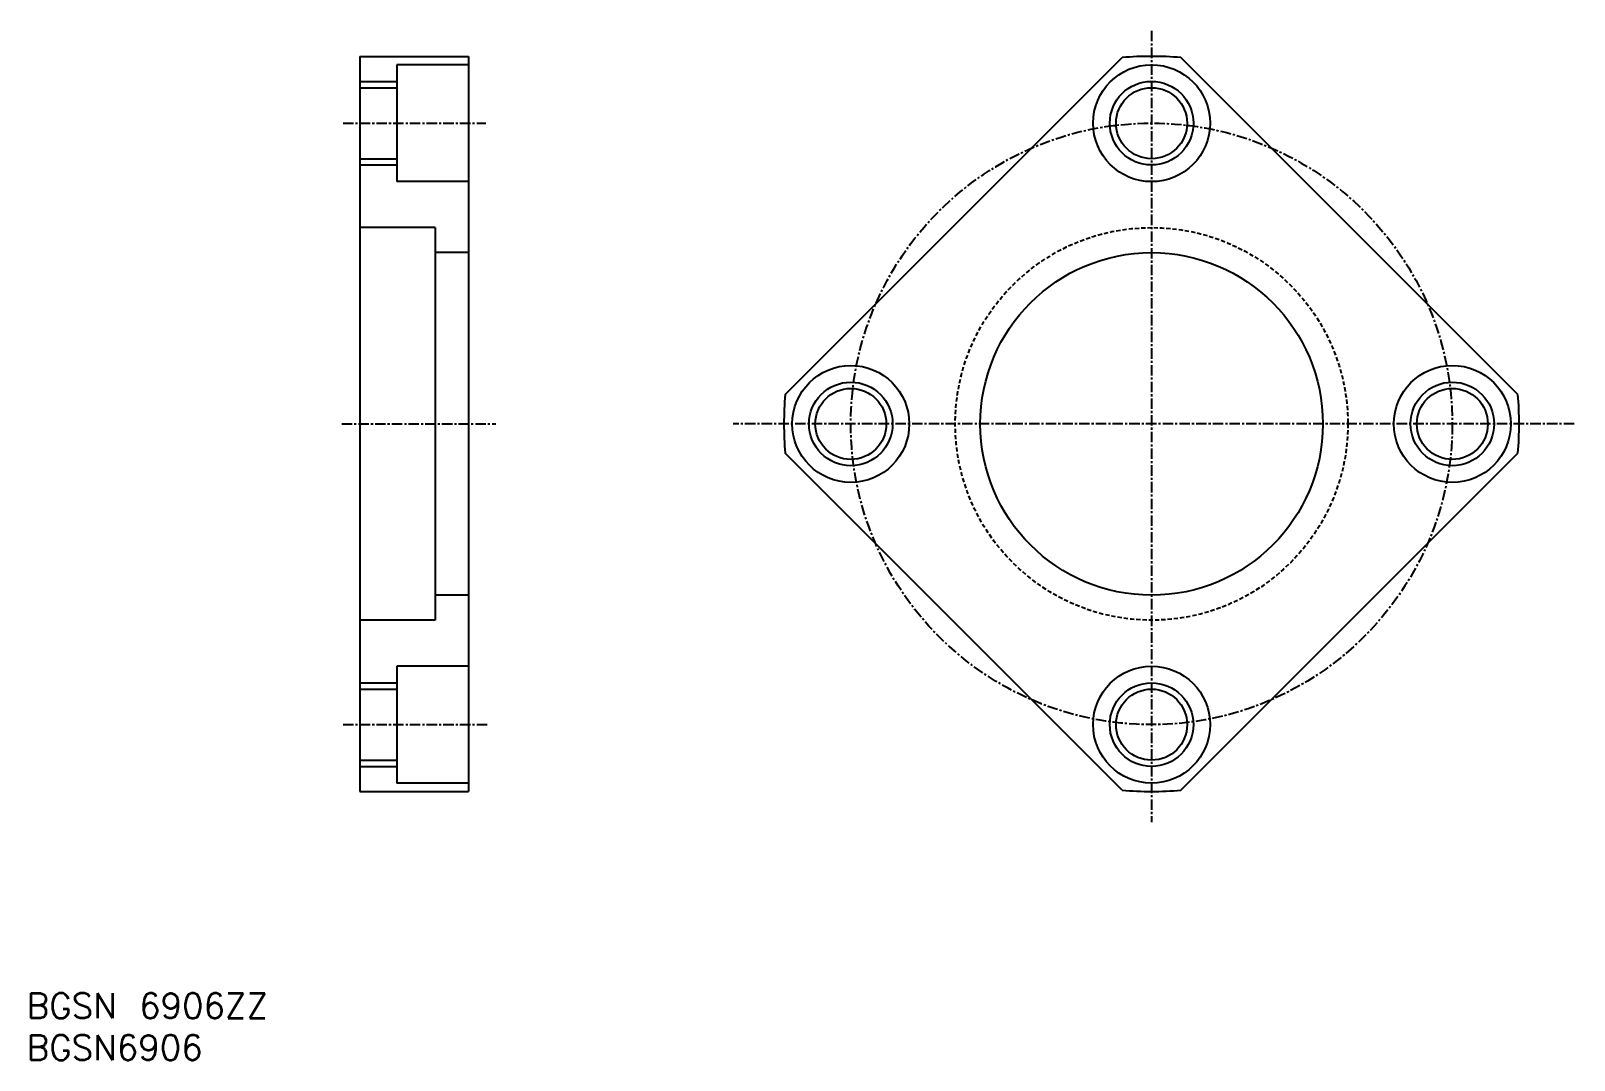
# Model space of a CAD drawing. Extents: x 45 to 230, y 37 to 161.
import ezdxf
from ezdxf.enums import TextEntityAlignment as Align

# ---------------------------------------------------------------- set-up
doc = ezdxf.new("R2010")
doc.units = 0
doc.linetypes.add('CENTER', pattern=[2, 1.25, -0.25, 0.25, -0.25])
doc.linetypes.add('DASHED', pattern=[0.75, 0.5, -0.25])
doc.layers.get('0').update_dxf_attribs({"linetype": 'CONTINUOUS'})
doc.layers.add('CENTER', color=1, linetype='CENTER')
doc.styles.get("Standard").update_dxf_attribs({"font": 'txt.shx', "bigfont": 'extfont.shx'})

msp = doc.modelspace()

# ---------------------------------------------------------------- linework, layer by layer
at = {"color": 7, "linetype": 'CONTINUOUS'}
for p, q in [((84.69, 157.46), (84.69, 69.46)), ((84.69, 157.46), (97.69, 157.46)), ((97.69, 157.46), (97.69, 69.46)), ((135.58, 116.98), (175.93, 157.32)), ((223.3, 116.98), (182.96, 157.32)), ((89.09, 156.46), (89.09, 142.46)), ((97.69, 156.46), (89.09, 156.46)), ((84.69, 153.71), (89.09, 153.71)), ((84.69, 145.21), (89.09, 145.21)), ((97.69, 142.46), (89.09, 142.46)), ((93.69, 136.96), (84.69, 136.96)), ((93.69, 136.96), (93.69, 89.96)), ((97.69, 133.96), (93.69, 133.96)), ((175.93, 69.6), (135.58, 109.94)), ((182.96, 69.6), (223.3, 109.94)), ((97.69, 92.96), (93.69, 92.96)), ((93.69, 89.96), (84.69, 89.96)), ((89.09, 84.46), (89.09, 70.46)), ((97.69, 84.46), (89.09, 84.46)), ((84.69, 81.71), (89.09, 81.71)), ((84.69, 73.21), (89.09, 73.21)), ((97.69, 70.46), (89.09, 70.46)), ((84.69, 69.46), (97.69, 69.46))]:
    msp.add_line(p, q, dxfattribs=at)
at = {"color": 3, "linetype": 'CONTINUOUS'}
for p, q in [((84.69, 154.46), (89.09, 154.46)), ((84.69, 144.46), (89.09, 144.46)), ((84.69, 82.46), (89.09, 82.46)), ((84.69, 72.46), (89.09, 72.46))]:
    msp.add_line(p, q, dxfattribs=at)
at = {"color": 7, "linetype": 'CONTINUOUS'}
for centre, radius in [((179.44, 149.46), 7), ((179.44, 149.46), 4.25), ((179.44, 113.46), 20.5), ((143.44, 113.46), 7), ((215.44, 113.46), 7), ((143.44, 113.46), 4.25), ((215.44, 113.46), 4.25), ((179.44, 77.46), 7), ((179.44, 77.46), 4.25)]:
    msp.add_circle(centre, radius, dxfattribs=at)
at = {"color": 3, "linetype": 'CONTINUOUS'}
for centre in [(179.44, 149.46), (143.44, 113.46), (215.44, 113.46), (179.44, 77.46)]:
    msp.add_circle(centre, 5, dxfattribs=at)
at = {"color": 3, "linetype": 'DASHED'}
msp.add_circle((179.44, 113.46), 23.5, dxfattribs=at)
at = {"color": 7, "linetype": 'CONTINUOUS'}
for start, end in [(85.4154, 94.5846), (175.4154, 184.5846), (355.4154, 4.5846), (265.4154, 274.5846)]:
    msp.add_arc((179.44, 113.46), 44, start, end, dxfattribs=at)
at = {"layer": 'CENTER', "color": 1, "linetype": 'CENTER'}
for p, q in [((179.44, 160.51), (179.44, 65.8)), ((82.66, 149.46), (99.74, 149.46)), ((82.5, 113.46), (100.96, 113.46)), ((230.02, 113.46), (129.34, 113.46)), ((82.66, 77.46), (100.05, 77.46))]:
    msp.add_line(p, q, dxfattribs=at)
msp.add_circle((179.44, 113.46), 36, dxfattribs=at)

# ---------------------------------------------------------------- texts
at = {"color": 7, "linetype": 'CONTINUOUS'}
for s, p in [('BGSN 6906ZZ', (44.78, 43.8)), ('BGSN6906', (44.78, 38.8))]:
    msp.add_text(s, height=3, dxfattribs=at).set_placement(p, align=Align.MIDDLE_LEFT)

doc.saveas('drawing.dxf')
